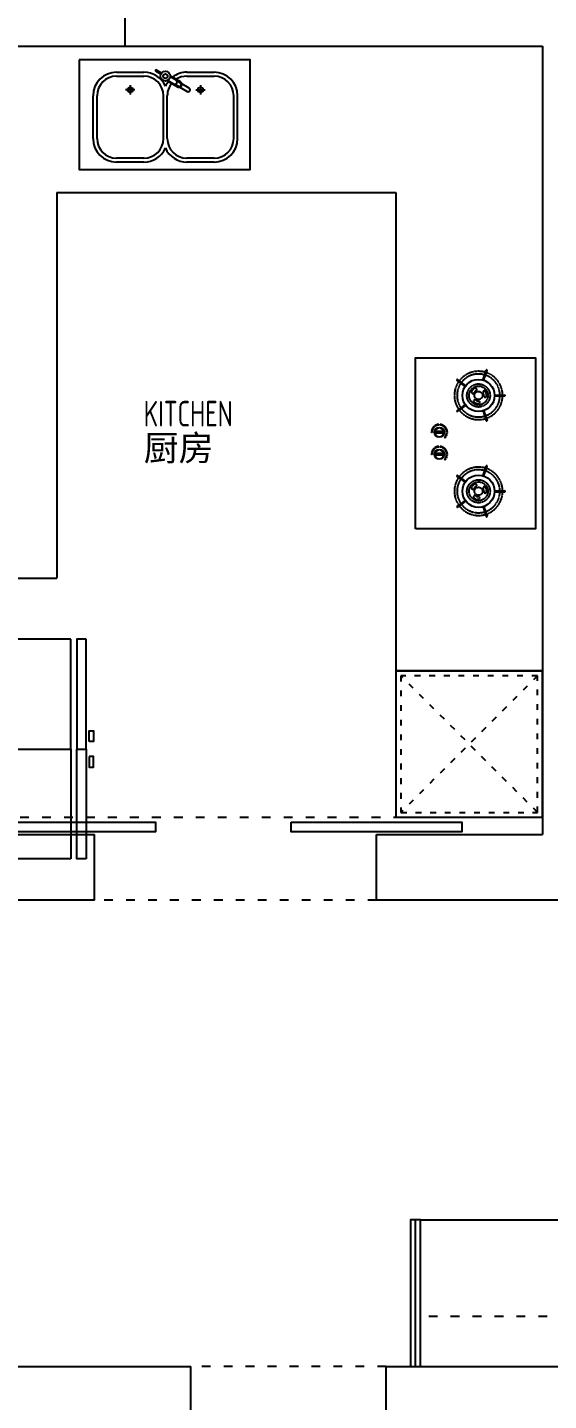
# Model space of a CAD drawing. Header units: millimetres. Extents: x -58733 to 427521, y -235734 to 553534.
# Drawn here: x 100043 to 102178, y 470284 to 475911 of the extents above; entities that cross this region are included whole.
import ezdxf

# ---------------------------------------------------------------- set-up
doc = ezdxf.new("R2010")
doc.units = ezdxf.units.MM
doc.linetypes.add('ACAD_ISO02W100', pattern=[15, 12, -3])
doc.linetypes.add('ACAD_ISO03W100', pattern=[30, 12, -18])
for name, color, linetype in [('01.墙体', 7, 'Continuous'), ('02-洁具及配件（地平图显示）', 1, 'Continuous'), ('02-活动家具', 1, 'Continuous'), ('4平-文字', 7, 'Continuous'), ('4平-灶具', 7, 'Continuous'), ('ZL家具内框', 251, 'Continuous'), ('ZL家具外框', 1, 'Continuous')]:
    doc.layers.add(name, color=color, linetype=linetype)
doc.layers.add('P★10 文字说明', color=32, linetype='Continuous', lineweight=0)
doc.styles.add('编号', font='ARCHSTYL.SHX', dxfattribs={"width": 0.8})

# ---------------------------------------------------------------- blocks, each defined once
blk = doc.blocks.new('G$CC743C0DE')
at = {"layer": '4平-灶具', "color": 1, "linetype": 'ACAD_ISO03W100'}
for centre, start, end in [((90, 320.8), 35.9993, 215.9993), ((217.3, 320.8), 323.9993, 143.9993), ((482.7, 320.8), 35.9993, 215.9993), ((610, 320.8), 323.9993, 143.9993), ((256.6, 199.7), 251.9993, 71.9993), ((443.4, 199.7), 107.9993, 287.9993), ((649.3, 199.7), 251.9993, 71.9993), ((153.7, 124.9), 179.9993, 359.9993), ((546.3, 124.9), 179.9993, 359.9993)]:
    blk.add_arc(centre, 1.65, start, end, dxfattribs=at)
at = {"layer": 'ZL家具内框', "linetype": 'ACAD_ISO02W100', "ltscale": 0.2}
for p, q in [((304.9, 423.7), (304.9, 426.7)), ((334.9, 395.2), (337.9, 395.2)), ((395.1, 423.7), (395.1, 426.7)), ((425.1, 395.2), (428.1, 395.2)), ((283.7, 372.4), (281.6, 370.3)), ((303.4, 363.7), (303.4, 360.7)), ((306.4, 363.7), (306.4, 360.7)), ((334.9, 392.2), (337.9, 392.2)), ((373.9, 372.4), (371.8, 370.3)), ((393.6, 363.7), (393.6, 360.7)), ((396.6, 363.7), (396.6, 360.7)), ((425.1, 392.2), (428.1, 392.2))]:
    blk.add_line(p, q, dxfattribs=at)
for centre, radius in [((153.7, 233.2), 47.3), ((153.7, 233.2), 38.5), ((153.7, 233.2), 16.5), ((546.3, 233.2), 47.3), ((546.3, 233.2), 38.5), ((546.3, 233.2), 16.5)]:
    blk.add_circle(centre, radius, dxfattribs=at)
for centre, radius, start, end in [((304.9, 393.7), 33, 2.6046, 89.9993), ((304.9, 393.7), 30, 2.8653, 89.9993), ((395.1, 393.7), 33, 2.6046, 89.9993), ((395.1, 393.7), 30, 2.8653, 89.9993), ((304.9, 393.7), 33, 224.9993, 267.3941), ((304.9, 393.7), 30, 224.9993, 267.1333), ((304.9, 393.7), 30, 272.8653, 357.1333), ((304.9, 393.7), 33, 272.6046, 357.3941), ((395.1, 393.7), 33, 224.9993, 267.3941), ((395.1, 393.7), 30, 224.9993, 267.1333), ((395.1, 393.7), 30, 272.8653, 357.1333), ((395.1, 393.7), 33, 272.6046, 357.3941), ((153.7, 233.2), 99, 126.9543, 197.0444), ((153.7, 233.2), 88, 127.0737, 196.925), ((153.7, 233.2), 99, 54.9543, 125.0444), ((153.7, 233.2), 88, 55.0737, 124.925), ((153.7, 233.2), 88, 343.0737, 52.925), ((153.7, 233.2), 99, 342.9543, 53.0444), ((546.3, 233.2), 99, 126.9543, 197.0444), ((546.3, 233.2), 88, 127.0737, 196.925), ((546.3, 233.2), 99, 54.9543, 125.0444), ((546.3, 233.2), 88, 55.0737, 124.925), ((546.3, 233.2), 88, 343.0737, 52.925), ((546.3, 233.2), 99, 342.9543, 53.0444), ((153.7, 233.2), 33, 146.4735, 179.9993), ((126.2, 233.2), 5.5, 179.9993, 359.9993), ((130.7, 248.3), 5.5, 326.4735, 146.4735), ((153.7, 233.2), 22, 146.4735, 179.9993), ((167.4, 257), 5.5, 59.9993, 239.9993), ((153.7, 233.2), 22, 26.4735, 59.9993), ((153.7, 233.2), 33, 26.4735, 59.9993), ((178.3, 245.4), 5.5, 206.4735, 26.4735), ((546.3, 233.2), 33, 146.4735, 179.9993), ((518.8, 233.2), 5.5, 179.9993, 359.9993), ((523.4, 248.3), 5.5, 326.4735, 146.4735), ((546.3, 233.2), 22, 146.4735, 179.9993), ((560.1, 257), 5.5, 59.9993, 239.9993), ((546.3, 233.2), 22, 26.4735, 59.9993), ((546.3, 233.2), 33, 26.4735, 59.9993), ((570.9, 245.4), 5.5, 206.4735, 26.4735), ((153.7, 233.2), 99, 198.9543, 269.0444), ((153.7, 233.2), 88, 199.0737, 268.925), ((152, 205.7), 5.5, 86.4735, 266.4735), ((153.7, 233.2), 33, 266.4735, 299.9993), ((153.7, 233.2), 22, 266.4735, 299.9993), ((153.7, 233.2), 88, 271.0737, 340.925), ((153.7, 233.2), 99, 270.9543, 341.0444), ((167.4, 209.3), 5.5, 299.9993, 119.9993), ((546.3, 233.2), 99, 198.9543, 269.0444), ((546.3, 233.2), 88, 199.0737, 268.925), ((544.6, 205.7), 5.5, 86.4735, 266.4735), ((546.3, 233.2), 33, 266.4735, 299.9993), ((546.3, 233.2), 22, 266.4735, 299.9993), ((546.3, 233.2), 88, 271.0737, 340.925), ((546.3, 233.2), 99, 270.9543, 341.0444), ((560.1, 209.3), 5.5, 299.9993, 119.9993)]:
    blk.add_arc(centre, radius, start, end, dxfattribs=at)
at = {"layer": 'ZL家具外框'}
for p, q in [((301.9, 376.4), (301.9, 410.9)), ((307.9, 376.4), (307.9, 410.9)), ((392.1, 376.4), (392.1, 410.9)), ((398.1, 376.4), (398.1, 410.9)), ((112.6, 286.9), (88.7, 319.8)), ((115.2, 288.9), (91.4, 321.7)), ((192.1, 288.9), (216, 321.7)), ((194.8, 286.9), (218.6, 319.8)), ((505.2, 286.9), (481.4, 319.8)), ((507.9, 288.9), (484, 321.7)), ((584.8, 288.9), (608.6, 321.7)), ((587.4, 286.9), (611.3, 319.8)), ((88.8, 213.8), (50.2, 201.3)), ((89.8, 210.7), (51.2, 198.1)), ((217.5, 210.7), (256.1, 198.1)), ((218.5, 213.8), (257.2, 201.3)), ((481.5, 213.8), (442.8, 201.3)), ((482.5, 210.7), (443.9, 198.1)), ((610.2, 210.7), (648.8, 198.1)), ((611.2, 213.8), (649.8, 201.3)), ((152, 165.5), (152, 124.9)), ((155.3, 165.5), (155.3, 124.9)), ((544.7, 165.5), (544.7, 124.9)), ((548, 165.5), (548, 124.9))]:
    blk.add_line(p, q, dxfattribs=at)
blk.add_lwpolyline([(0, 491.7), (700, 491.7), (700, 0), (0, 0)], close=True, dxfattribs=at)
for centre, radius in [((304.9, 393.7), 20), ((395.1, 393.7), 20), ((153.7, 233.2), 66), ((546.3, 233.2), 66)]:
    blk.add_circle(centre, radius, dxfattribs=at)
for centre, radius, start, end in [((304.9, 393.7), 18, 99.5934, 260.4053), ((304.9, 410.6), 3.01, 355.1237, 184.8749), ((304.9, 393.7), 18, 279.5934, 80.4053), ((395.1, 393.7), 18, 99.5934, 260.4053), ((395.1, 410.6), 3.01, 355.1237, 184.8749), ((395.1, 393.7), 18, 279.5934, 80.4053), ((304.9, 376.7), 3.01, 175.1237, 4.8749), ((395.1, 376.7), 3.01, 175.1237, 4.8749), ((113.9, 287.9), 1.65, 215.9993, 35.9993), ((193.4, 287.9), 1.65, 143.9993, 323.9993), ((506.6, 287.9), 1.65, 215.9993, 35.9993), ((586.1, 287.9), 1.65, 143.9993, 323.9993), ((50.7, 199.7), 1.65, 107.9993, 287.9993), ((89.3, 212.2), 1.65, 287.9993, 107.9993), ((218, 212.2), 1.65, 71.9993, 251.9993), ((482, 212.2), 1.65, 287.9993, 107.9993), ((610.7, 212.2), 1.65, 71.9993, 251.9993), ((153.7, 165.5), 1.65, 359.9993, 179.9993), ((546.3, 165.5), 1.65, 359.9993, 179.9993)]:
    blk.add_arc(centre, radius, start, end, dxfattribs=at)
blk = doc.blocks.new('G$C234987D3')
for points in [[(657.5, 1100), (0, 1100), (0, 650), (657.5, 650)], [(720, 1100), (681.8, 1100), (681.8, 650), (720, 650)], [(657.5, 200), (0, 200), (0, 650), (657.5, 650)], [(720, 200), (681.8, 200), (681.8, 650), (720, 650)]]:
    blk.add_lwpolyline(points, close=True)
at = {"color": 251}
for points in [[(733.2, 680.9), (733.2, 724.7), (750.7, 724.7), (750.7, 680.9)], [(733.2, 619.1), (733.2, 575.3), (750.7, 575.3), (750.7, 619.1)]]:
    blk.add_lwpolyline(points, close=True, dxfattribs=at)
blk = doc.blocks.new('A$C62A53044')
for p, q in [((-620, 230), (-480, 230)), ((-260, 230), (-120, 230)), ((-740, -110), (-740, 110)), ((0, -110), (0, 110)), ((-480, -230), (-620, -230)), ((-120, -230), (-260, -230))]:
    blk.add_line(p, q)
at = {"color": 251}
for p, q in [((-393, 220.4), (-419.2, 236.2)), ((-389.9, 225.5), (-416.1, 241.3)), ((-620, 210), (-480, 210)), ((-550, 163.5), (-550, 116.5)), ((-260, 210), (-120, 210)), ((-190, 163.5), (-190, 116.5)), ((-720, -110), (-720, 110)), ((-526.5, 140), (-573.5, 140)), ((-380, -110), (-380, 110)), ((-360, -110), (-360, 110)), ((-213.5, 140), (-166.5, 140)), ((-20, -110), (-20, 110)), ((-480, -210), (-620, -210)), ((-120, -210), (-260, -210))]:
    blk.add_line(p, q, dxfattribs=at)
for points in [[(-292.5, 180.8), (-345.1, 212.5)], [(-294.1, 178.2), (-345, 208.9)], [(-320.8, 168.6), (-299.8, 155.9)], [(-299.8, 155.9), (-320.8, 168.6)], [(-289.4, 173), (-310.5, 185.7)], [(-289.4, 173), (-310.5, 185.7)], [(-248.1, 148.1), (-285.5, 170.7)]]:
    blk.add_lwpolyline(points, dxfattribs=at)
for points in [[(-360.6, 186.8), (-308, 155.1, 1), (-292.5, 180.8)], [(-357.4, 188.4), (-306.5, 157.6, 1), (-294.1, 178.2)], [(-295.9, 153.6), (-258.5, 131, 1), (-248.1, 148.1)]]:
    blk.add_lwpolyline(points, format="xyb", dxfattribs=at)
for centre, radius in [((-370, 210), 25), ((-370, 210), 11.3), ((-550, 140), 13.5), ((-190, 140), 13.5)]:
    blk.add_circle(centre, radius, dxfattribs=at)
for centre, start, end in [((-620, 110), 90, 180), ((-480, 110), 23.55646, 90), ((-260, 110), 90, 127.49422), ((-120, 110), 0, 90), ((-260, 110), 142.29685, 156.44354), ((-620, -110), 180, 270), ((-120, -110), 270, 0), ((-480, -110), 270, 336.44354), ((-260, -110), 203.55646, 270)]:
    blk.add_arc(centre, 120, start, end)
for centre, radius, start, end in [((-417.7, 238.8), 3, 58.88058, 238.88058), ((-401.7, 229.1), 3, 238.88058, 58.88058), ((-620, 110), 100, 90, 180), ((-480, 110), 100, 0, 90), ((-260, 110), 100, 140.97239, 180), ((-321.3, 180.6), 12, 238.88058, 58.88058), ((-260, 110), 100, 90, 122.93061), ((-120, 110), 100, 0, 90), ((-620, -110), 100, 180, 270), ((-480, -110), 100, 270, 0), ((-260, -110), 100, 180, 270), ((-120, -110), 100, 270, 0)]:
    blk.add_arc(centre, radius, start, end, dxfattribs=at)

msp = doc.modelspace()

# ---------------------------------------------------------------- linework, layer by layer
at = {"color": 1}
for p, q in [((99313, 475834.5), (100443, 475834.5)), ((100163, 475234.5), (101553, 475234.5)), ((100163, 475234.5), (100163, 473654.5)), ((101553, 475234.5), (101553, 472674.5)), ((99563, 473654.5), (100163, 473654.5)), ((101553, 473274.5), (102153, 473274.5))]:
    msp.add_line(p, q, dxfattribs=at)
msp.add_lwpolyline([(100255, 475778.7), (100255, 475328.7), (100955, 475328.7), (100955, 475778.7)], close=True, dxfattribs=at)
at = {"layer": '01.墙体'}
for p, q in [((100443, 475834.5), (100443, 476114.5)), ((100443, 475834.5), (102153, 475834.5)), ((102153, 475834.5), (102153, 472604.5)), ((99563, 472604.5), (100318, 472604.5)), ((100318, 472334.5), (100318, 472604.5)), ((101473, 472334.5), (101473, 472604.5)), ((101473, 472604.5), (102153, 472604.5)), ((100318, 472334.5), (99443, 472334.5)), ((102373, 472334.5), (101473, 472334.5)), ((99443, 470424.5), (100713, 470424.5)), ((100713, 470144.5), (100713, 470424.5)), ((101513, 470424.5), (103343, 470424.5)), ((101513, 470144.5), (101513, 470424.5))]:
    msp.add_line(p, q, dxfattribs=at)
at = {"layer": '01.墙体', "color": 4}
msp.add_line((101633, 470424.5), (101633, 471024.5), dxfattribs=at)
msp.add_lwpolyline([(101613, 470424.5), (101653, 470424.5), (101653, 471024.5), (101613, 471024.5)], close=True, dxfattribs=at)
at = {"layer": '02-活动家具', "color": 251, "linetype": 'ACAD_ISO03W100', "ltscale": 2}
for p, q in [((102133, 472694.5), (101573, 473254.5)), ((102133, 473254.5), (101573, 472694.5))]:
    msp.add_line(p, q, dxfattribs=at)
at = {"layer": '02-活动家具', "color": 8, "linetype": 'ACAD_ISO03W100', "ltscale": 3}
for p, q in [((99563, 472674.5), (102153, 472674.5)), ((101473, 472334.5), (100318, 472334.5)), ((103343, 470629.5), (101653, 470629.5)), ((101513, 470424.5), (100713, 470424.5))]:
    msp.add_line(p, q, dxfattribs=at)
at = {"layer": '02-活动家具'}
msp.add_line((101653, 471024.5), (103343.3, 471024.5), dxfattribs=at)
for points in [[(101553, 473274.5), (101553, 472674.5), (102153, 472674.5), (102153, 473274.5)], [(99868, 472654.5), (100568, 472654.5), (100568, 472614.5), (99868, 472614.5)], [(101123, 472654.5), (101823, 472654.5), (101823, 472614.5), (101123, 472614.5)]]:
    msp.add_lwpolyline(points, close=True, dxfattribs=at)
at = {"layer": '02-活动家具', "color": 251, "linetype": 'ACAD_ISO03W100', "ltscale": 2}
msp.add_lwpolyline([(101573, 473254.5), (101573, 472694.5), (102133, 472694.5), (102133, 473254.5)], close=True, dxfattribs=at)

# ---------------------------------------------------------------- block references
at = {"layer": '02-洁具及配件（地平图显示）', "ltscale": 0.8}
msp.add_blockref('G$C234987D3', (99563, 472304.2), dxfattribs=at)
at = {"layer": '02-活动家具', "xscale": 0.8, "yscale": 0.8, "zscale": 0.8}
msp.add_blockref('A$C62A53044', (100904.1, 475543.9), dxfattribs=at)
at = {"layer": '4平-文字', "color": 0, "rotation": 90.00000000000001}
msp.add_blockref('G$CC743C0DE', (102124.3, 473857), dxfattribs=at)

# ---------------------------------------------------------------- texts
at = {"layer": 'P★10 文字说明', "insert": (100519.4, 474381.1), "char_height": 105, "attachment_point": 1, "line_spacing_factor": 0.8, "style": '编号'}
msp.add_mtext('KITCHEN\\P{\\Fￎￄￗￖ;\\W1.0000;厨房}', dxfattribs=at)

doc.saveas('drawing.dxf')
